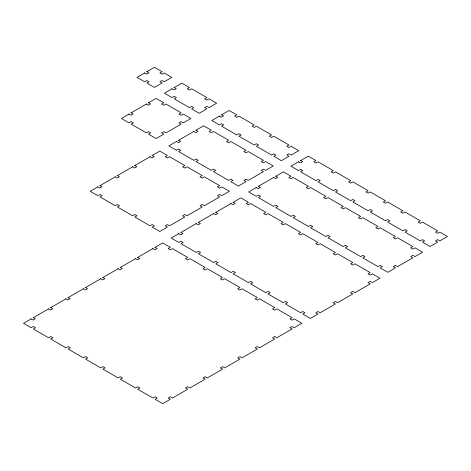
<?xml version="1.0" encoding="UTF-8"?>
<svg xmlns="http://www.w3.org/2000/svg" width="471" height="471" viewBox="0 0 471 471"><rect width="100%" height="100%" fill="white"/><g stroke="black" fill="none" stroke-linecap="round" stroke-linejoin="round"><path stroke-width="0.71" d="M144.668 72.981L137.061 77.379L144.668 81.771L146.846 80.517L149.019 81.771L146.846 83.026L154.459 87.423L162.065 83.026L159.893 81.771L162.065 80.517L164.244 81.771L171.85 77.379L164.244 72.981L162.065 74.241L159.893 72.981L162.065 71.727L154.459 67.335L146.846 71.727M172.05 88.795L164.444 93.187L172.05 97.579L174.229 96.325L176.401 97.579L174.229 98.833L189.448 107.624L191.626 106.369L193.799 107.624L191.626 108.878L199.233 113.276L206.846 108.878L204.673 107.624L206.846 106.369L209.018 107.624L216.631 103.231L209.018 98.833L206.846 100.093L204.673 98.833L206.846 97.579L191.626 88.795L189.448 90.049L187.275 88.795L189.448 87.535L181.835 83.143L174.229 87.535M128.966 114.07L121.353 118.468L128.966 122.86L131.138 121.606L133.317 122.86L131.138 124.114L146.363 132.904L148.536 131.65L150.708 132.904L148.536 134.158L156.148 138.556L163.761 134.158L161.582 132.904L163.761 131.65L165.933 132.904L181.152 124.114L178.98 122.86L181.152 121.606L183.331 122.86L190.938 118.468L183.331 114.07L181.152 115.33L178.98 114.07L181.152 112.816L165.933 104.032L163.761 105.286L161.582 104.032L163.761 102.772L156.148 98.38L148.536 102.772M131.138 112.816L146.363 104.032M219.398 116.125L211.791 120.523L219.398 124.915L221.576 123.661L223.749 124.915L221.576 126.169L236.795 134.959L238.968 133.705L241.146 134.959L238.968 136.213L254.193 145.003L256.365 143.749L258.544 145.003L256.365 146.257L271.59 155.047L273.763 153.793L275.935 155.047L273.763 156.301L281.375 160.693L288.982 156.301L286.81 155.047L288.982 153.793L291.16 155.047L298.767 150.655L291.16 146.257L288.982 147.511L286.81 146.257L288.982 145.003L273.763 136.213L271.59 137.473L269.412 136.213L271.59 134.959L256.365 126.169L254.193 127.429L252.02 126.169L254.193 124.915L238.968 116.125L236.795 117.385L234.623 116.125L236.795 114.871L229.183 110.479L221.576 114.871M97.838 186.893L90.226 191.291L97.838 195.683L100.011 194.429L102.189 195.683L100.011 196.937L115.236 205.727L117.409 204.473L119.581 205.727L117.409 206.981L132.628 215.771L134.806 214.517L136.979 215.771L134.806 217.025L150.025 225.815L152.198 224.561L154.376 225.815L152.198 227.069L159.81 231.461L167.423 227.069L165.25 225.815L167.423 224.561L169.595 225.815L184.82 217.025L182.642 215.771L184.82 214.517L186.993 215.771L202.212 206.981L200.04 205.727L202.212 204.473L204.39 205.727L219.61 196.937L217.437 195.683L219.61 194.429L221.782 195.683L229.395 191.291L221.782 186.893L219.61 188.153L217.437 186.893L219.61 185.639L204.39 176.849L202.212 178.109L200.04 176.849L202.212 175.595L186.993 166.811L184.82 168.065L182.642 166.811L184.82 165.551L169.595 156.766L167.423 158.02L165.25 156.766L167.423 155.507L159.81 151.114L152.198 155.507M100.011 185.639L115.236 176.849M117.409 175.595L132.628 166.811M134.806 165.551L150.025 156.766M176.466 141.5L168.859 145.892L176.466 150.284L178.644 149.03L180.817 150.284L178.644 151.544L193.864 160.328L196.036 159.074L198.214 160.328L196.036 161.582L211.261 170.372L213.434 169.118L215.612 170.372L213.434 171.627L228.659 180.417L230.831 179.163L233.004 180.417L230.831 181.671L238.444 186.069L246.05 181.671L243.878 180.417L246.05 179.163L248.229 180.417L263.448 171.627L261.275 170.372L263.448 169.118L265.62 170.372L273.233 165.98L265.62 161.582L263.448 162.842L261.275 161.582L263.448 160.328L248.229 151.544L246.05 152.798L243.878 151.544L246.05 150.284L230.831 141.5L228.659 142.754L226.48 141.5L228.659 140.24L213.434 131.456L211.261 132.71L209.083 131.456L211.261 130.202L203.649 125.804L196.036 130.202M178.644 140.24L193.864 131.456M298.496 161.794L290.884 166.186L298.496 170.584L300.669 169.325L302.847 170.584L300.669 171.838L315.894 180.623L318.066 179.369L320.239 180.623L318.066 181.883L333.285 190.667L335.464 189.413L337.636 190.667L335.464 191.927L350.683 200.711L352.861 199.457L355.034 200.711L352.861 201.971L368.081 210.755L370.253 209.501L372.431 210.755L370.253 212.009L385.478 220.799L387.651 219.545L389.823 220.799L387.651 222.053L402.87 230.843L405.048 229.589L407.221 230.843L405.048 232.097L420.267 240.887L422.446 239.633L424.618 240.887L422.446 242.141L430.052 246.533L437.665 242.141L435.492 240.887L437.665 239.633L439.837 240.887L447.45 236.495L439.837 232.097L437.665 233.351L435.492 232.097L437.665 230.843L422.446 222.053L420.267 223.313L418.095 222.053L420.267 220.799L405.048 212.009L402.87 213.269L400.697 212.009L402.87 210.755L387.651 201.971L385.478 203.225L383.3 201.971L385.478 200.711L370.253 191.927L368.081 193.181L365.908 191.927L368.081 190.667L352.861 181.883L350.683 183.137L348.511 181.883L350.683 180.623L335.464 171.838L333.285 173.093L331.113 171.838L333.285 170.584L318.066 161.794L315.894 163.048L313.715 161.794L315.894 160.54L308.281 156.142L300.669 160.54M256.242 187.552L248.629 191.95L256.242 196.342L258.414 195.088L260.587 196.342L258.414 197.596L273.633 206.386L275.812 205.132L277.984 206.386L275.812 207.64L291.031 216.43L293.203 215.176L295.382 216.43L293.203 217.684L308.428 226.474L310.601 225.215L312.779 226.474L310.601 227.728L325.826 236.519L327.999 235.259L330.171 236.519L327.999 237.773L343.218 246.563L345.396 245.303L347.569 246.563L345.396 247.817L360.615 256.601L362.788 255.347L364.966 256.601L362.788 257.861L378.013 266.645L380.185 265.391L382.364 266.645L380.185 267.905L387.798 272.297L395.41 267.905L393.232 266.645L395.41 265.391L397.583 266.645L412.802 257.861L410.63 256.601L412.802 255.347L414.98 256.601L422.587 252.209L414.98 247.817L412.802 249.071L410.63 247.817L412.802 246.563L397.583 237.773L395.41 239.027L393.232 237.773L395.41 236.519L380.185 227.728L378.013 228.983L375.84 227.728L378.013 226.474L362.788 217.684L360.615 218.938L358.443 217.684L360.615 216.43L345.396 207.64L343.218 208.894L341.045 207.64L343.218 206.386L327.999 197.596L325.826 198.85L323.648 197.596L325.826 196.342L310.601 187.552L308.428 188.812L306.256 187.552L308.428 186.298L293.203 177.508L291.031 178.768L288.858 177.508L291.031 176.254L283.418 171.862L275.812 176.254M258.414 186.298L273.633 177.508M31.163 318.926L23.55 323.318L31.163 327.71L33.335 326.456L35.508 327.71L33.335 328.97L48.554 337.754L50.733 336.5L52.905 337.754L50.733 339.008L65.952 347.798L68.13 346.544L70.303 347.798L68.13 349.052L83.349 357.842L85.522 356.588L87.7 357.842L85.522 359.096L100.747 367.886L102.919 366.632L105.092 367.886L102.919 369.14L118.139 377.93L120.317 376.676L122.489 377.93L120.317 379.184L135.536 387.974L137.715 386.72L139.887 387.974L137.715 389.229L152.934 398.019L155.106 396.759L157.285 398.019L155.106 399.273L162.719 403.665L170.331 399.273L168.153 398.019L170.331 396.759L172.504 398.019L187.723 389.229L185.55 387.974L187.723 386.72L189.901 387.974L205.12 379.184L202.948 377.93L205.12 376.676L207.299 377.93L222.518 369.14L220.346 367.886L222.518 366.632L224.691 367.886L239.916 359.096L237.737 357.842L239.916 356.588L242.088 357.842L257.307 349.052L255.135 347.798L257.307 346.544L259.486 347.798L274.705 339.008L272.532 337.754L274.705 336.5L276.883 337.754L292.102 328.97L289.93 327.71L292.102 326.456L294.275 327.71L301.887 323.318L294.275 318.926L292.102 320.18L289.93 318.926L292.102 317.666L276.883 308.882L274.705 310.136L272.532 308.882L274.705 307.622L259.486 298.838L257.307 300.092L255.135 298.838L257.307 297.584L242.088 288.794L239.916 290.048L237.737 288.794L239.916 287.54L224.691 278.75L222.518 280.004L220.346 278.75L222.518 277.496L207.299 268.705L205.12 269.96L202.948 268.705L205.12 267.451L189.901 258.661L187.723 259.915L185.55 258.661L187.723 257.407L172.504 248.617L170.331 249.871L168.153 248.617L170.331 247.363L162.719 242.971L155.106 247.363M33.335 317.666L48.554 308.882M50.733 307.622L65.952 298.838M68.13 297.584L83.349 288.794M85.522 287.54L100.747 278.75M102.919 277.496L118.139 268.705M120.317 267.451L135.536 258.661M137.715 257.407L152.934 248.617M178.839 233.663L171.232 238.055L178.839 242.447L181.017 241.193L183.19 242.447L181.017 243.707L196.236 252.491L198.409 251.237L200.587 252.491L198.409 253.751L213.634 262.535L215.806 261.281L217.985 262.535L215.806 263.789L231.031 272.579L233.204 271.325L235.376 272.579L233.204 273.834L248.423 282.624L250.601 281.37L252.774 282.624L250.601 283.878L265.821 292.668L267.993 291.414L270.171 292.668L267.993 293.922L283.218 302.712L285.391 301.458L287.569 302.712L285.391 303.966L300.616 312.756L302.788 311.502L304.961 312.756L302.788 314.01L310.401 318.402L318.007 314.01L315.835 312.756L318.007 311.502L320.186 312.756L335.405 303.966L333.233 302.712L335.405 301.458L337.577 302.712L352.803 293.922L350.624 292.668L352.803 291.414L354.975 292.668L370.2 283.878L368.022 282.624L370.2 281.37L372.373 282.624L379.985 278.231L372.373 273.834L370.2 275.093L368.022 273.834L370.2 272.579L354.975 263.789L352.803 265.049L350.624 263.789L352.803 262.535L337.577 253.751L335.405 255.005L333.233 253.751L335.405 252.491L320.186 243.707L318.007 244.961L315.835 243.707L318.007 242.447L302.788 233.663L300.616 234.917L298.437 233.663L300.616 232.409L285.391 223.619L283.218 224.873L281.04 223.619L283.218 222.365L267.993 213.575L265.821 214.829L263.648 213.575L265.821 212.321L250.601 203.531L248.423 204.785L246.251 203.531L248.423 202.277L240.816 197.879L233.204 202.277M181.017 232.409L196.236 223.619M198.409 222.365L213.634 213.575M215.806 212.321L231.031 203.531M146.652 71.616L148.824 72.87L146.652 74.13L144.479 72.87M174.035 87.423L176.207 88.683L174.035 89.937L171.862 88.683M221.382 114.759L223.554 116.019L221.382 117.273L219.209 116.019M300.48 160.428L302.653 161.683L300.48 162.937L298.302 161.683M148.341 102.66L150.52 103.92L148.341 105.174L146.169 103.92M195.848 130.09L198.02 131.344L195.848 132.598L193.669 131.344M275.617 176.142L277.79 177.396L275.617 178.656L273.445 177.396M130.95 112.704L133.122 113.964L130.95 115.218L128.771 113.964M178.45 140.134L180.623 141.388L178.45 142.642L176.278 141.388M258.22 186.186L260.398 187.44L258.22 188.7L256.047 187.44M152.009 155.401L154.182 156.655L152.009 157.909L149.831 156.655M233.01 202.165L235.188 203.419L233.01 204.673L230.837 203.419M134.612 165.439L136.784 166.699L134.612 167.953L132.439 166.699M215.612 212.209L217.79 213.463L215.612 214.717L213.44 213.463M117.214 175.483L119.393 176.743L117.214 177.997L115.042 176.743M198.22 222.253L200.393 223.507L198.22 224.761L196.042 223.507M99.817 185.527L101.995 186.781L99.817 188.041L97.644 186.781M180.823 232.297L182.995 233.551L180.823 234.805L178.65 233.551M154.918 247.251L157.09 248.505L154.918 249.765L152.739 248.505M137.52 257.296L139.693 258.55L137.52 259.809L135.348 258.55M120.123 267.34L122.295 268.594L120.123 269.848L117.95 268.594M102.725 277.384L104.903 278.638L102.725 279.892L100.553 278.638M85.333 287.428L87.506 288.682L85.333 289.936L83.155 288.682M67.936 297.472L70.108 298.726L67.936 299.98L65.757 298.726M50.538 307.516L52.711 308.77L50.538 310.024L48.366 308.77M33.141 317.56L35.319 318.814L33.141 320.068L30.968 318.814"/></g></svg>
